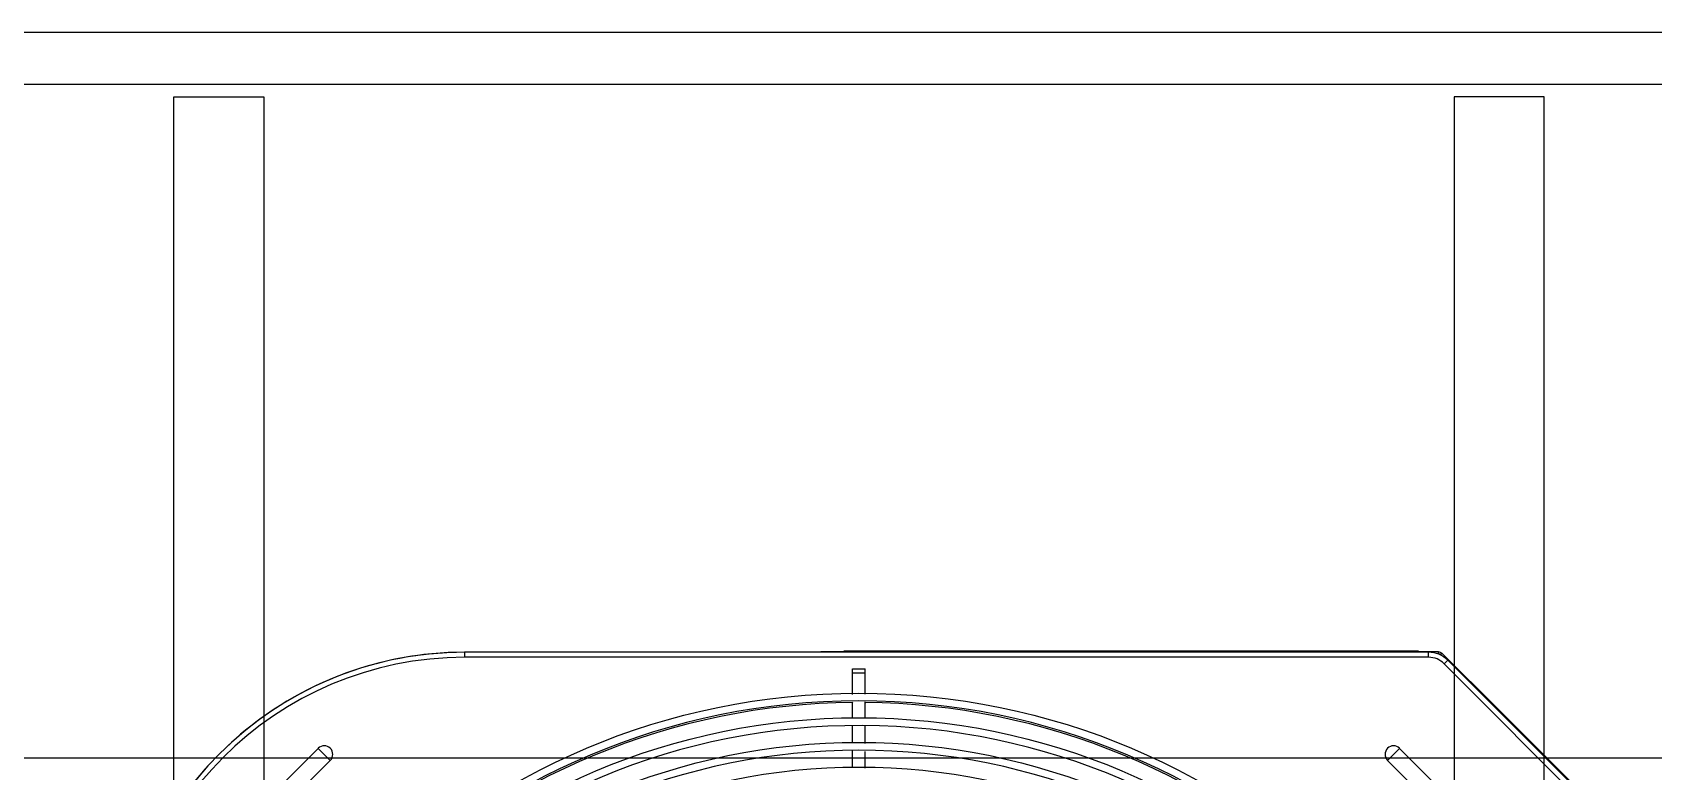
# Model space of a CAD drawing. Header units: metres. Extents: x -367 to 374, y -238 to 224.
# Drawn here: x 347.354 to 347.979, y 176.795 to 177.08 of the extents above; entities that cross this region are included whole.
import ezdxf
from ezdxf.enums import TextEntityAlignment as Align

# ---------------------------------------------------------------- set-up
doc = ezdxf.new("R2010")
doc.units = ezdxf.units.M
for name, color, linetype in [('ELE-ALIMENTADORES', 160, 'Continuous'), ('LA_BAU_BASES GERAIS_R00$0$ARQ-XREF-ATT', 8, 'Continuous'), ('LA_BAU_BASES GERAIS_R00$0$BASE', 253, 'Continuous'), ('LA_BAU_BASES GERAIS_R00$0$dutos', 31, 'Continuous')]:
    doc.layers.add(name, color=color, linetype=linetype)
doc.styles.add('LA_BAU_BASES GERAIS_R00$0$R60-125-RS', font='romans.shx', dxfattribs={"height": 0.19})
doc.styles.add('LA_BAU_BASES GERAIS_R00$0$R80-100-RS', font='romans.shx', dxfattribs={"height": 0.203})

# ---------------------------------------------------------------- blocks, each defined once
blk = doc.blocks.new('LA_BAU_BASES GERAIS_R00$0$LA_BAU_ALVENARIA SUPERIOR_R01')
at = {"layer": 'LA_BAU_BASES GERAIS_R00$0$BASE', "linetype": 'Continuous'}
for p, q in [((254.7, 177.07958), (245.4, 177.07958)), ((254.7, 177.05958), (245.4, 177.05958)), ((254.7, 176.8), (245.4, 176.8))]:
    blk.add_line(p, q, dxfattribs=at)
blk = doc.blocks.new('LA_BAU_BASES GERAIS_R00$0$A$C2E3D5B4E')
at = {"layer": 'LA_BAU_BASES GERAIS_R00$0$dutos', "color": 251}
for p, q in [((-19.34143, -1.70331), (-19.34143, -0.8952)), ((-19.34143, -0.8952), (-19.30677, -0.8952)), ((-19.30677, -0.8952), (-19.30677, -1.70331)), ((-18.81313, -0.8952), (-18.8478, -0.8952)), ((-18.8478, -0.8952), (-18.8478, -1.70331)), ((-18.81313, -1.70331), (-18.81313, -0.8952)), ((-18.85765, -1.10924), (-19.22929, -1.10924)), ((-19.22929, -1.11119), (-19.22929, -1.10924)), ((-18.85765, -1.11119), (-19.22929, -1.11119)), ((-18.85379, -1.10914), (-19.09196, -1.10914)), ((-18.86149, -1.10884), (-19.08307, -1.10884)), ((-19.08307, -1.10884), (-19.08307, -1.10914)), ((-18.86149, -1.10899), (-19.08307, -1.10899)), ((-18.97228, -1.10884), (-18.97228, -1.10914)), ((-18.86149, -1.10884), (-18.86149, -1.10914)), ((-18.85765, -1.11119), (-18.85765, -1.10924)), ((-18.85379, -1.10994), (-18.85379, -1.10914)), ((-18.85308, -1.11023), (-18.85251, -1.10966)), ((-18.85295, -1.11036), (-18.85308, -1.11023)), ((-18.79229, -1.16989), (-18.85251, -1.10966)), ((-18.85163, -1.11368), (-18.85025, -1.11231)), ((-18.7946, -1.16796), (-18.85025, -1.11231)), ((-19.07973, -1.11557), (-19.07483, -1.11557)), ((-19.07973, -1.12555), (-19.07973, -1.11557)), ((-19.07973, -1.11716), (-19.07483, -1.11716)), ((-19.07483, -1.12538), (-19.07483, -1.11557)), ((-18.79598, -1.16933), (-18.85163, -1.11368)), ((-18.84149, -1.12056), (-18.84153, -1.12059)), ((-18.80285, -1.1592), (-18.84149, -1.12056)), ((-19.07973, -1.13466), (-19.07973, -1.12854)), ((-19.07483, -1.13466), (-19.07483, -1.12837)), ((-19.07973, -1.14424), (-19.07973, -1.13766)), ((-19.07483, -1.14445), (-19.07483, -1.13766)), ((-18.82217, -1.13988), (-18.82221, -1.13992)), ((-19.32601, -1.18653), (-19.28574, -1.14627)), ((-19.28574, -1.14627), (-19.28111, -1.1509)), ((-19.07973, -1.15373), (-19.07973, -1.14724)), ((-19.07483, -1.15394), (-19.07483, -1.14745)), ((-18.86882, -1.14627), (-18.87346, -1.1509)), ((-18.86882, -1.14627), (-18.82856, -1.18653)), ((-19.32137, -1.19116), (-19.28111, -1.1509)), ((-18.87346, -1.1509), (-18.83319, -1.19116))]:
    blk.add_line(p, q, dxfattribs=at)
for radius in [0.27, 0.2605, 0.251, 0.2415]:
    blk.add_circle((-19.07728, -1.39499), radius, dxfattribs=at)
for centre, radius, start, end in [((-19.22929, -1.24298), 0.13374, 90, 180), ((-19.22929, -1.24298), 0.13179, 90, 180), ((-19.22933, -1.24294), 0.1337, 90, 132.93847), ((-18.85765, -1.11971), 0.01047, 45, 90), ((-18.85765, -1.11971), 0.00852, 45, 90), ((-18.85379, -1.11094), 0.0018, 45, 90), ((-18.85379, -1.11094), 0.001, 45, 90), ((-19.07728, -1.39499), 0.267, 270.52375, 269.47205), ((-19.07728, -1.39499), 0.26639, 90.53295, 134.47198), ((-19.07728, -1.39499), 0.26639, 45.52802, 89.46705), ((-19.07728, -1.39499), 0.2575, 270, 269.45316), ((-19.07728, -1.39499), 0.248, 270.56466, 269.4307), ((-19.28342, -1.14858), 0.00328, 315, 135), ((-18.87114, -1.14858), 0.00328, 45, 225), ((-19.22933, -1.24294), 0.1337, 137.06153, 180)]:
    blk.add_arc(centre, radius, start, end, dxfattribs=at)
for points, start_tangent, end_tangent in [([(-19.07973, -1.12886), (-19.07966, -1.12852)], (0, 1), (0.382667, 0.923886)), ([(-19.07498, -1.12837), (-19.07483, -1.12886)], (0.518365, -0.855159), (0, -1))]:
    blk.add_spline(points, degree=3, dxfattribs=dict(at, start_tangent=start_tangent, end_tangent=end_tangent))
blk = doc.blocks.new('LA_BAU_BASES GERAIS_R00')
at = {"layer": 'LA_BAU_BASES GERAIS_R00$0$ARQ-XREF-ATT'}
blk.add_blockref('LA_BAU_BASES GERAIS_R00$0$A$C2E3D5B4E', (366.75, 177.95), dxfattribs=at)
at = {"layer": 'LA_BAU_BASES GERAIS_R00$0$BASE'}
blk.add_blockref('LA_BAU_BASES GERAIS_R00$0$LA_BAU_ALVENARIA SUPERIOR_R01', (100, 0), dxfattribs=at)
at = {"layer": 'LA_BAU_BASES GERAIS_R00$0$BASE', "style": 'LA_BAU_BASES GERAIS_R00$0$R60-125-RS'}
for p in [(242.78157, 218.91916), (358.63657, 192.96416)]:
    blk.add_attdef('S', text='', height=0.19, rotation=90, dxfattribs=at).set_placement(p, align=Align.MIDDLE_CENTER)
at = {"layer": 'LA_BAU_BASES GERAIS_R00$0$BASE', "style": 'LA_BAU_BASES GERAIS_R00$0$R80-100-RS'}
blk.add_attdef('ACESSO', text='', height=0.203, dxfattribs=at).set_placement((365.92226, 191.98684), align=Align.TOP_CENTER)
at = {"layer": 'LA_BAU_BASES GERAIS_R00$0$BASE', "style": 'LA_BAU_BASES GERAIS_R00$0$R60-125-RS'}
blk.add_attdef('S', text='', height=0.19, dxfattribs=at).set_placement((266.11416, 180.91343), align=Align.MIDDLE_CENTER)

msp = doc.modelspace()

# ---------------------------------------------------------------- block references
at = {"layer": 'ELE-ALIMENTADORES', "color": 2}
msp.add_blockref('LA_BAU_BASES GERAIS_R00', (0, 0), dxfattribs=at)

doc.saveas('drawing.dxf')
